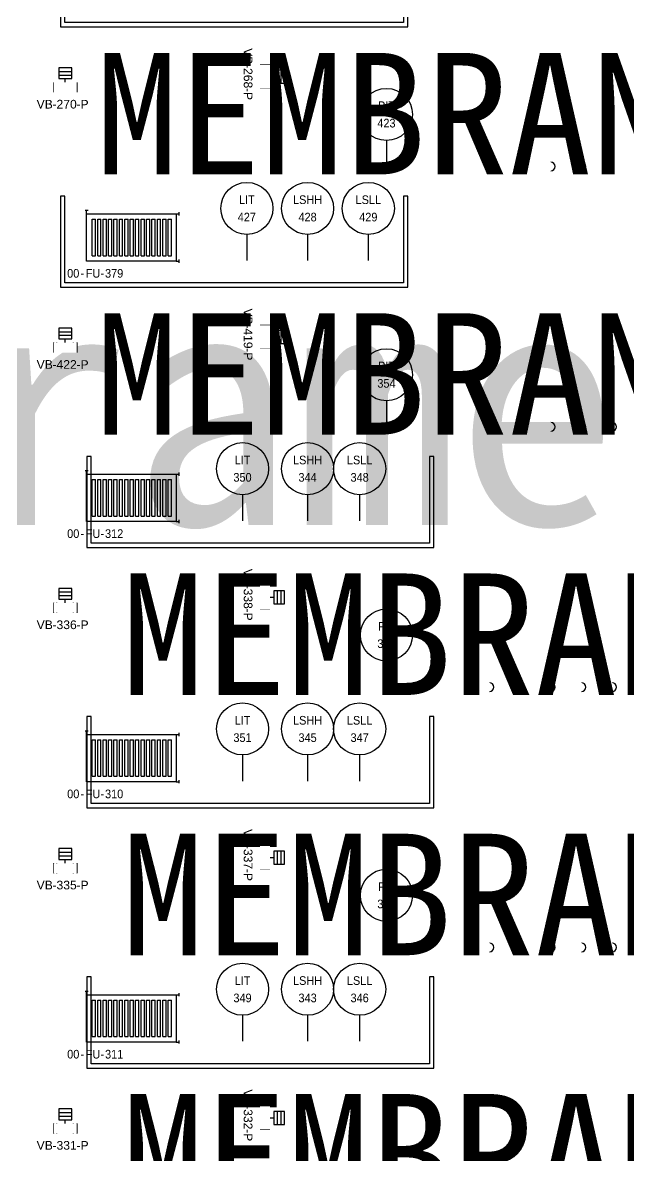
# Model space of a CAD drawing. Header units: millimetres. Extents: x 0 to 12089, y -479 to 374.
# Drawn here: x 2931.6 to 3071.3, y -276.1 to -15 of the extents above; entities that cross this region are included whole.
import ezdxf
from ezdxf.enums import TextEntityAlignment as Align

# ---------------------------------------------------------------- set-up
doc = ezdxf.new("R2018")
doc.units = ezdxf.units.MM
doc.header["$LTSCALE"] = 0.25
doc.set_wipeout_variables(frame=1)
doc.layers.add('effluent', color=5, linetype='Continuous', lineweight=25)
for name, color, linetype, lineweight, true_color in [('equipment', 5, 'Continuous', 25, 0x0000ff), ('instrumentation', 7, 'Continuous', 25, 0xffffff), ('Text', 7, 'Continuous', 25, 0xffffff), ('unit', 1, 'Continuous', 25, 0xff0000), ('valve', 7, 'Continuous', 25, 0xffffff)]:
    doc.layers.add(name, color=color, linetype=linetype, lineweight=lineweight, true_color=true_color)
doc.styles.add('Organica', font='arial.ttf')
doc.styles.add('RefPIDDistChamber$0$Organica', font='arial.ttf')
doc.styles.add('RefPIDDistChamber$0$Standard', font='arial.ttf')
doc.styles.get("Standard").update_dxf_attribs({"font": 'arial.ttf'})

# ---------------------------------------------------------------- blocks, each defined once
blk = doc.blocks.new('break')
blk.add_arc((0, 0), 1, 270, 90)
blk.add_wipeout([(-0.12, -0.11), (-0.12, -0.89), (0, -1), (0.12, -0.89), (0.12, -0.11), (0, 0)])
blk.add_wipeout([(-0.12, 0.11), (-0.12, 0.89), (0, 1), (0.12, 0.89), (0.12, 0.11), (0, 0)])
blk = doc.blocks.new('*U123')
at = {"lineweight": 25, "ltscale": 0.25, "flags": 128}
blk.add_lwpolyline([(0, 21), (0, 0), (80, 0), (80, 21), (79, 21), (79, 1), (1, 1), (1, 21)], close=True, dxfattribs=at)
at = {"style": 'RefPIDDistChamber$0$Organica', "flags": 1}
for tag, p in [('WIDTH', (-11.4, 38.99)), ('HEIGHT', (-11.4, 36.04)), ('LENGTH', (-11.4, 33.02)), ('LIQUIDLEVEL', (-11.4, 29.93)), ('VOLUME', (-11.4, 26.97))]:
    blk.add_attdef(tag, text='', height=2, dxfattribs=at).set_placement(p, align=Align.MIDDLE_CENTER)
at = {"style": 'RefPIDDistChamber$0$Standard', "flags": 1}
blk.add_attdef('TR_NAME1', (44.32, 30.62), '', height=2.5, dxfattribs=at)
at = {"layer": 'Text', "lineweight": 30, "flags": 104}
blk.add_attdef('NAME1', text='', height=2.5, dxfattribs=at).set_placement((8.07, -6), align=Align.MIDDLE_CENTER)
blk = doc.blocks.new('*U176')
at = {"lineweight": 25, "ltscale": 0.25}
for p, q in [((-3.59, 11.9), (-4.34, 11.9)), ((-3.97, 11.15), (-3.97, 11.9)), ((16.64, 11.15), (17.39, 11.15)), ((17.39, 10.77), (17.39, 11.52)), ((-2.67, 1.49), (-2.67, 9.9)), ((-2.67, 9.9), (-1.92, 9.9)), ((-1.92, 1.49), (-1.92, 9.9)), ((-1.42, 1.49), (-1.42, 9.9)), ((-1.42, 9.9), (-0.67, 9.9)), ((-0.67, 1.49), (-0.67, 9.9)), ((-0.17, 1.49), (-0.17, 9.9)), ((-0.17, 9.9), (0.58, 9.9)), ((0.58, 1.49), (0.58, 9.9)), ((1.08, 1.49), (1.08, 9.9)), ((1.08, 9.9), (1.83, 9.9)), ((1.83, 1.49), (1.83, 9.9)), ((2.33, 1.49), (2.33, 9.9)), ((2.33, 9.9), (3.08, 9.9)), ((3.08, 1.49), (3.08, 9.9)), ((3.58, 1.49), (3.58, 9.9)), ((3.58, 9.9), (4.33, 9.9)), ((4.33, 1.49), (4.33, 9.9)), ((4.83, 1.49), (4.83, 9.9)), ((4.83, 9.9), (5.58, 9.9)), ((5.58, 1.49), (5.58, 9.9)), ((6.08, 1.49), (6.08, 9.9)), ((6.08, 9.9), (6.83, 9.9)), ((6.83, 1.49), (6.83, 9.9)), ((7.33, 1.49), (7.33, 9.9)), ((7.33, 9.9), (8.08, 9.9)), ((8.08, 1.49), (8.08, 9.9)), ((8.58, 1.49), (8.58, 9.9)), ((8.58, 9.9), (9.33, 9.9)), ((9.33, 1.49), (9.33, 9.9)), ((9.83, 1.49), (9.83, 9.9)), ((9.83, 9.9), (10.58, 9.9)), ((10.58, 1.49), (10.58, 9.9)), ((11.08, 1.49), (11.08, 9.9)), ((11.08, 9.9), (11.83, 9.9)), ((11.83, 1.49), (11.83, 9.9)), ((12.33, 1.49), (12.33, 9.9)), ((12.33, 9.9), (13.08, 9.9)), ((13.08, 1.49), (13.08, 9.9)), ((13.58, 1.49), (13.58, 9.9)), ((13.58, 9.9), (14.33, 9.9)), ((14.33, 1.49), (14.33, 9.9)), ((14.83, 1.49), (14.83, 9.9)), ((14.83, 9.9), (15.58, 9.9)), ((15.58, 1.49), (15.58, 9.9)), ((-2.67, 1.49), (-1.92, 1.49)), ((-1.42, 1.49), (-0.67, 1.49)), ((-0.17, 1.49), (0.58, 1.49)), ((1.08, 1.49), (1.83, 1.49)), ((2.33, 1.49), (3.08, 1.49)), ((3.58, 1.49), (4.33, 1.49)), ((4.83, 1.49), (5.58, 1.49)), ((6.08, 1.49), (6.83, 1.49)), ((7.33, 1.49), (8.08, 1.49)), ((8.58, 1.49), (9.33, 1.49)), ((9.83, 1.49), (10.58, 1.49)), ((11.08, 1.49), (11.83, 1.49)), ((12.33, 1.49), (13.08, 1.49)), ((13.58, 1.49), (14.33, 1.49)), ((14.83, 1.49), (15.58, 1.49)), ((16.64, 0.24), (17.39, 0.24)), ((17.39, -0.13), (17.39, 0.62))]:
    blk.add_line(p, q, dxfattribs=at)
blk.add_lwpolyline([(-3.97, 11.15), (16.64, 11.15), (16.64, 0.24), (-3.97, 0.24)], close=True, dxfattribs=at)
at = {"char_height": 2, "width": 5.3402, "attachment_point": 6, "line_spacing_factor": 0.9, "style": 'Organica'}
for insert in [(-4.54, -2.57), (0.06, -2.57)]:
    blk.add_mtext('{\\W0.9;-}', dxfattribs=dict(at, insert=insert))
at = {"style": 'Organica', "flags": 1}
for tag, p in [('EQIP_TYPE', (28.98, 85.99)), ('NOTE', (28.98, 79.99)), ('NOTE_CHINESE', (28.98, 76.99)), ('STB_DTY', (28.98, 73.89)), ('MATERIAL', (28.98, 70.89)), ('MODEL', (28.98, 64.57)), ('MANUFACTURE', (28.98, 61.47)), ('UNIT_VOLUME', (29.06, 58.17)), ('SP_VOLUME', (29.06, 55.17)), ('UNIT_FLOW', (28.82, 51.87)), ('SP_FLOW', (28.82, 48.87)), ('DI', (28.82, 45.87)), ('DO', (28.82, 42.87)), ('PB', (28.82, 39.87)), ('PO', (28.82, 36.87)), ('PROCESSUNITAREA', (28.82, 33.87))]:
    blk.add_attdef(tag, text='', height=2, dxfattribs=at).set_placement(p, align=Align.MIDDLE_CENTER)
at = {"style": 'Organica', "width": 0.9}
for tag, p in [('AREA_CODE', (-5.67, -2.57)), ('TAG_ID', (-0.82, -2.57))]:
    blk.add_attdef(tag, text='', height=2, dxfattribs=at).set_placement(p, align=Align.MIDDLE_RIGHT)
at = {"style": 'Organica', "width": 0.9, "flags": 8}
blk.add_attdef('TAG', text='', height=2, dxfattribs=at).set_placement((2.37, -2.57), align=Align.MIDDLE_CENTER)
blk = doc.blocks.new('*U243')
at = {"color": 4, "lineweight": 25, "ltscale": 0.25}
blk.add_line((0, 11), (0, 5), dxfattribs=at)
at = {"color": 4}
blk.add_circle((0, 17), 6, dxfattribs=at)
at = {"style": 'Organica', "width": 0.9}
for tag, flags, p in [('EQUIP_TYPE', 9, (31.18, 65.35)), ('AREA_CODE', 9, (31.18, 62.35)), ('NOTE', 9, (31.18, 59.35)), ('NOTE_CHINESE', 9, (31.18, 56.35)), ('MODEL', 9, (31.18, 53.35)), ('MANUFACTURE', 9, (31.18, 50.35)), ('SPECIFICATION', 9, (31.18, 47.35)), ('DI', 9, (31.18, 44.35)), ('DO', 9, (31.18, 41.35)), ('AI', 9, (31.18, 38.35)), ('AO', 9, (31.18, 35.35)), ('PB', 9, (31.18, 32.35)), ('PO', 9, (31.18, 29.35)), ('PROCESSUNITAREA', 9, (31.18, 26.35)), ('TAG_ID', 8, (0, 19)), ('TAG', 8, (0, 15))]:
    blk.add_attdef(tag, text='', height=2, dxfattribs=dict(at, flags=flags)).set_placement(p, align=Align.MIDDLE_CENTER)
blk = doc.blocks.new('*U244')
at = {"color": 4, "lineweight": 25, "ltscale": 0.25}
blk.add_line((0, 11), (0, 5), dxfattribs=at)
at = {"color": 4}
blk.add_circle((0, 17), 6, dxfattribs=at)
at = {"style": 'Organica', "width": 0.9}
for tag, flags, p in [('EQUIP_TYPE', 9, (31.18, 65.35)), ('AREA_CODE', 9, (31.18, 62.35)), ('NOTE', 9, (31.18, 59.35)), ('NOTE_CHINESE', 9, (31.18, 56.35)), ('MODEL', 9, (31.18, 53.35)), ('MANUFACTURE', 9, (31.18, 50.35)), ('SPECIFICATION', 9, (31.18, 47.35)), ('DI', 9, (31.18, 44.35)), ('DO', 9, (31.18, 41.35)), ('AI', 9, (31.18, 38.35)), ('AO', 9, (31.18, 35.35)), ('PB', 9, (31.18, 32.35)), ('PO', 9, (31.18, 29.35)), ('PROCESSUNITAREA', 9, (31.18, 26.35)), ('TAG_ID', 8, (0, 19)), ('TAG', 8, (0, 15))]:
    blk.add_attdef(tag, text='', height=2, dxfattribs=dict(at, flags=flags)).set_placement(p, align=Align.MIDDLE_CENTER)
blk = doc.blocks.new('*U245')
at = {"color": 4, "lineweight": 25, "ltscale": 0.25}
blk.add_line((0, 11), (0, 5), dxfattribs=at)
at = {"color": 4}
blk.add_circle((0, 17), 6, dxfattribs=at)
at = {"style": 'Organica', "width": 0.9}
for tag, flags, p in [('EQUIP_TYPE', 9, (31.18, 65.35)), ('AREA_CODE', 9, (31.18, 62.35)), ('NOTE', 9, (31.18, 59.35)), ('NOTE_CHINESE', 9, (31.18, 56.35)), ('MODEL', 9, (31.18, 53.35)), ('MANUFACTURE', 9, (31.18, 50.35)), ('SPECIFICATION', 9, (31.18, 47.35)), ('DI', 9, (31.18, 44.35)), ('DO', 9, (31.18, 41.35)), ('AI', 9, (31.18, 38.35)), ('AO', 9, (31.18, 35.35)), ('PB', 9, (31.18, 32.35)), ('PO', 9, (31.18, 29.35)), ('PROCESSUNITAREA', 9, (31.18, 26.35)), ('TAG_ID', 8, (0, 19)), ('TAG', 8, (0, 15))]:
    blk.add_attdef(tag, text='', height=2, dxfattribs=dict(at, flags=flags)).set_placement(p, align=Align.MIDDLE_CENTER)
blk = doc.blocks.new('*U246')
at = {"color": 4, "lineweight": 25, "ltscale": 0.25}
blk.add_line((0, 11), (0, 5), dxfattribs=at)
at = {"color": 4}
blk.add_circle((0, 17), 6, dxfattribs=at)
at = {"style": 'Organica', "width": 0.9}
for tag, flags, p in [('EQUIP_TYPE', 9, (31.18, 65.35)), ('AREA_CODE', 9, (31.18, 62.35)), ('NOTE', 9, (31.18, 59.35)), ('NOTE_CHINESE', 9, (31.18, 56.35)), ('MODEL', 9, (31.18, 53.35)), ('MANUFACTURE', 9, (31.18, 50.35)), ('SPECIFICATION', 9, (31.18, 47.35)), ('DI', 9, (31.18, 44.35)), ('DO', 9, (31.18, 41.35)), ('AI', 9, (31.18, 38.35)), ('AO', 9, (31.18, 35.35)), ('PB', 9, (31.18, 32.35)), ('PO', 9, (31.18, 29.35)), ('PROCESSUNITAREA', 9, (31.18, 26.35)), ('TAG_ID', 8, (0, 19)), ('TAG', 8, (0, 15))]:
    blk.add_attdef(tag, text='', height=2, dxfattribs=dict(at, flags=flags)).set_placement(p, align=Align.MIDDLE_CENTER)
blk = doc.blocks.new('RefPIDInfluent')
at = {"lineweight": 30, "flags": 104}
for tag, height, p in [('NAME1', 2.5, (-37.9, 61.25)), ('PARAM', 2.5, (-61.14, 53.29)), ('VALUE', 2.5, (-31.63, 53.2)), ('UNIT', 2.5, (-10.04, 53.16)), ('COD', 2, (-31.5, 45.02)), ('BOD5', 2, (-31.5, 36.81)), ('TSS', 2, (-31.5, 28.72)), ('TN', 2, (-31.5, 20.47)), ('NH4N', 2, (-31.5, 12.29)), ('TP', 2, (-31.5, 4.12)), ('PO4_3_P', 2, (-31.5, -4.08)), ('NAME3', 2.5, (-37.9, -12.35)), ('TMIN', 2, (-31.5, -20.49)), ('TMAX', 2, (-31.5, -28.72)), ('NAME2', 2.5, (-37.71, -36.75)), ('QAVG', 2, (-31.5, -45.27)), ('QPEAKDH', 2, (-31.5, -53.27)), ('QPEAKD', 2, (-31.5, -61.47)), ('QPEAK', 2, (-31.5, -69.71))]:
    blk.add_attdef(tag, text='', height=height, dxfattribs=at).set_placement(p, align=Align.MIDDLE_CENTER)
blk.add_attdef('i18N-PID-0003', text='', height=2.5, dxfattribs=at).set_placement((-77, -75.8), align=Align.TOP_LEFT)
blk = doc.blocks.new('*U602')
at = {"lineweight": 25, "ltscale": 0.25}
for p, q in [((1.5, 4.5), (-1.5, 4.5)), ((-1.5, 4.5), (-1.5, 2)), ((-1.5, 3.67), (1.5, 3.67)), ((-1.5, 2.83), (1.5, 2.83)), ((1.5, 2), (1.5, 4.5)), ((-2.67, 1.14), (-2.67, -1.14)), ((-1.9, -1.14), (-1.9, 1.14)), ((1.9, -0.76), (-1.9, 0.76)), ((-1.5, 2), (0, 2)), ((0, 0.5), (0, 2)), ((0, 2), (1.5, 2)), ((1.9, -1.14), (1.9, 1.14)), ((2.67, 1.14), (2.67, -1.14))]:
    blk.add_line(p, q, dxfattribs=at)
blk.add_circle((0, 0), 0.5)
at = {"char_height": 2, "width": 5.3402, "style": 'Organica'}
for s, insert, attachment_point in [('-', (-1.98, -3.9), 6), ('-P', (2.6, -3.9), 4)]:
    blk.add_mtext(s, dxfattribs=dict(at, insert=insert, attachment_point=attachment_point))
at = {"style": 'Organica'}
for tag, flags, p in [('EQUIP_TYPE', 1, (-8.63, 62.54)), ('NOTE', 1, (-8.63, 59.54)), ('NOTE_CHINESE', 1, (-8.63, 56.54)), ('AREA_CODE', 1, (-8.63, 53.54)), ('DI', 1, (-8.63, 50.54)), ('DO', 1, (-8.63, 47.54)), ('AI', 1, (-8.63, 44.54)), ('AO', 1, (-8.63, 41.54)), ('PB', 1, (-8.63, 38.54)), ('PO', 1, (-8.63, 35.54)), ('SP_ACTUATED', 1, (-8.63, 32.54)), ('SIZE', 1, (-8.63, 23.54)), ('MATERIAL', 1, (-8.63, 19.54)), ('PRESSURE', 1, (-8.63, 15.54)), ('PROCESSUNITAREA', 1, (-8.63, 11.72)), ('TAG', 8, (0.33, -3.9))]:
    blk.add_attdef(tag, text='', height=2, dxfattribs=dict(at, flags=flags)).set_placement(p, align=Align.MIDDLE_CENTER)
blk.add_attdef('TAG_ID', text='', height=2, dxfattribs=at).set_placement((-2.86, -3.9), align=Align.MIDDLE_RIGHT)
blk.add_wipeout([(-2.67, 1.14), (2.67, 1.14), (2.67, -1.14), (-2.67, -1.14)])

msp = doc.modelspace()

# ---------------------------------------------------------------- block references
at = {"layer": 'effluent'}
for p in [(3039.24, -48.18), (3046.32, -48.18), (3053.39, -48.18), (3060.46, -48.18), (3039.24, -108.18), (3046.32, -108.18), (3053.39, -108.18), (3060.46, -108.18), (3067.54, -108.18), (3039.24, -168.18), (3046.32, -168.18), (3053.39, -168.18), (3060.46, -168.18), (3067.54, -168.18), (3039.24, -228.18), (3046.32, -228.18), (3053.39, -228.18), (3060.46, -228.18), (3067.54, -228.18)]:
    msp.add_blockref('break', p, dxfattribs=at)
at = {"layer": 'equipment'}
ref = msp.add_blockref('*U176', (2950.37, -70.24), dxfattribs=at)
ref.add_attrib('TAG', '379', dxfattribs={"layer": '0', "height": 2, "style": 'Organica', "width": 0.9}).set_placement((2952.74, -72.81), align=Align.MIDDLE_CENTER)
ref.add_attrib('AREA_CODE', '00', dxfattribs={"layer": '0', "height": 2, "style": 'Organica', "width": 0.9}).set_placement((2944.71, -72.81), align=Align.MIDDLE_RIGHT)
ref.add_attrib('TAG_ID', 'FU', dxfattribs={"layer": '0', "height": 2, "style": 'Organica', "width": 0.9}).set_placement((2949.55, -72.81), align=Align.MIDDLE_RIGHT)
ref = msp.add_blockref('*U176', (2950.37, -130.24), dxfattribs=at)
ref.add_attrib('TAG', '312', dxfattribs={"layer": '0', "height": 2, "style": 'Organica', "width": 0.9}).set_placement((2952.74, -132.81), align=Align.MIDDLE_CENTER)
ref.add_attrib('AREA_CODE', '00', dxfattribs={"layer": '0', "height": 2, "style": 'Organica', "width": 0.9}).set_placement((2944.71, -132.81), align=Align.MIDDLE_RIGHT)
ref.add_attrib('TAG_ID', 'FU', dxfattribs={"layer": '0', "height": 2, "style": 'Organica', "width": 0.9}).set_placement((2949.55, -132.81), align=Align.MIDDLE_RIGHT)
ref = msp.add_blockref('*U176', (2950.37, -190.24), dxfattribs=at)
ref.add_attrib('TAG', '310', dxfattribs={"layer": '0', "height": 2, "style": 'Organica', "width": 0.9}).set_placement((2952.74, -192.81), align=Align.MIDDLE_CENTER)
ref.add_attrib('AREA_CODE', '00', dxfattribs={"layer": '0', "height": 2, "style": 'Organica', "width": 0.9}).set_placement((2944.71, -192.81), align=Align.MIDDLE_RIGHT)
ref.add_attrib('TAG_ID', 'FU', dxfattribs={"layer": '0', "height": 2, "style": 'Organica', "width": 0.9}).set_placement((2949.55, -192.81), align=Align.MIDDLE_RIGHT)
ref = msp.add_blockref('*U176', (2950.37, -250.24), dxfattribs=at)
ref.add_attrib('TAG', '311', dxfattribs={"layer": '0', "height": 2, "style": 'Organica', "width": 0.9}).set_placement((2952.74, -252.81), align=Align.MIDDLE_CENTER)
ref.add_attrib('AREA_CODE', '00', dxfattribs={"layer": '0', "height": 2, "style": 'Organica', "width": 0.9}).set_placement((2944.71, -252.81), align=Align.MIDDLE_RIGHT)
ref.add_attrib('TAG_ID', 'FU', dxfattribs={"layer": '0', "height": 2, "style": 'Organica', "width": 0.9}).set_placement((2949.55, -252.81), align=Align.MIDDLE_RIGHT)
at = {"layer": 'instrumentation'}
ref = msp.add_blockref('*U246', (3015.51, -53.18), dxfattribs=at)
ref.add_attrib('TAG', '423', dxfattribs={"layer": '0', "height": 2, "style": 'Organica', "width": 0.9}).set_placement((3015.51, -38.18), align=Align.MIDDLE_CENTER)
ref.add_attrib('TAG_ID', 'PIT', dxfattribs={"layer": '0', "height": 2, "style": 'Organica', "width": 0.9}).set_placement((3015.51, -34.18), align=Align.MIDDLE_CENTER)
ref = msp.add_blockref('*U243', (2983.33, -74.84), dxfattribs=at)
ref.add_attrib('TAG', '427', dxfattribs={"layer": '0', "height": 2, "style": 'Organica', "width": 0.9}).set_placement((2983.33, -59.84), align=Align.MIDDLE_CENTER)
ref.add_attrib('TAG_ID', 'LIT', dxfattribs={"layer": '0', "height": 2, "style": 'Organica', "width": 0.9}).set_placement((2983.33, -55.84), align=Align.MIDDLE_CENTER)
ref = msp.add_blockref('*U244', (2997.33, -74.84), dxfattribs=at)
ref.add_attrib('TAG', '428', dxfattribs={"layer": '0', "height": 2, "style": 'Organica', "width": 0.9}).set_placement((2997.33, -59.84), align=Align.MIDDLE_CENTER)
ref.add_attrib('TAG_ID', 'LSHH', dxfattribs={"layer": '0', "height": 2, "style": 'Organica', "width": 0.9}).set_placement((2997.33, -55.84), align=Align.MIDDLE_CENTER)
ref = msp.add_blockref('*U245', (3011.33, -74.84), dxfattribs=at)
ref.add_attrib('TAG', '429', dxfattribs={"layer": '0', "height": 2, "style": 'Organica', "width": 0.9}).set_placement((3011.33, -59.84), align=Align.MIDDLE_CENTER)
ref.add_attrib('TAG_ID', 'LSLL', dxfattribs={"layer": '0', "height": 2, "style": 'Organica', "width": 0.9}).set_placement((3011.33, -55.84), align=Align.MIDDLE_CENTER)
ref = msp.add_blockref('*U246', (3015.51, -113.18), dxfattribs=at)
ref.add_attrib('TAG', '354', dxfattribs={"layer": '0', "height": 2, "style": 'Organica', "width": 0.9}).set_placement((3015.51, -98.18), align=Align.MIDDLE_CENTER)
ref.add_attrib('TAG_ID', 'PIT', dxfattribs={"layer": '0', "height": 2, "style": 'Organica', "width": 0.9}).set_placement((3015.51, -94.18), align=Align.MIDDLE_CENTER)
ref = msp.add_blockref('*U243', (2982.33, -134.84), dxfattribs=at)
ref.add_attrib('TAG', '350', dxfattribs={"layer": '0', "height": 2, "style": 'Organica', "width": 0.9}).set_placement((2982.33, -119.84), align=Align.MIDDLE_CENTER)
ref.add_attrib('TAG_ID', 'LIT', dxfattribs={"layer": '0', "height": 2, "style": 'Organica', "width": 0.9}).set_placement((2982.33, -115.84), align=Align.MIDDLE_CENTER)
ref = msp.add_blockref('*U244', (2997.33, -134.84), dxfattribs=at)
ref.add_attrib('TAG', '344', dxfattribs={"layer": '0', "height": 2, "style": 'Organica', "width": 0.9}).set_placement((2997.33, -119.84), align=Align.MIDDLE_CENTER)
ref.add_attrib('TAG_ID', 'LSHH', dxfattribs={"layer": '0', "height": 2, "style": 'Organica', "width": 0.9}).set_placement((2997.33, -115.84), align=Align.MIDDLE_CENTER)
ref = msp.add_blockref('*U245', (3009.33, -134.84), dxfattribs=at)
ref.add_attrib('TAG', '348', dxfattribs={"layer": '0', "height": 2, "style": 'Organica', "width": 0.9}).set_placement((3009.33, -119.84), align=Align.MIDDLE_CENTER)
ref.add_attrib('TAG_ID', 'LSLL', dxfattribs={"layer": '0', "height": 2, "style": 'Organica', "width": 0.9}).set_placement((3009.33, -115.84), align=Align.MIDDLE_CENTER)
ref = msp.add_blockref('*U246', (3015.51, -173.18), dxfattribs=at)
ref.add_attrib('TAG', '353', dxfattribs={"layer": '0', "height": 2, "style": 'Organica', "width": 0.9}).set_placement((3015.51, -158.18), align=Align.MIDDLE_CENTER)
ref.add_attrib('TAG_ID', 'PIT', dxfattribs={"layer": '0', "height": 2, "style": 'Organica', "width": 0.9}).set_placement((3015.51, -154.18), align=Align.MIDDLE_CENTER)
ref = msp.add_blockref('*U243', (2982.33, -194.84), dxfattribs=at)
ref.add_attrib('TAG', '351', dxfattribs={"layer": '0', "height": 2, "style": 'Organica', "width": 0.9}).set_placement((2982.33, -179.84), align=Align.MIDDLE_CENTER)
ref.add_attrib('TAG_ID', 'LIT', dxfattribs={"layer": '0', "height": 2, "style": 'Organica', "width": 0.9}).set_placement((2982.33, -175.84), align=Align.MIDDLE_CENTER)
ref = msp.add_blockref('*U244', (2997.33, -194.84), dxfattribs=at)
ref.add_attrib('TAG', '345', dxfattribs={"layer": '0', "height": 2, "style": 'Organica', "width": 0.9}).set_placement((2997.33, -179.84), align=Align.MIDDLE_CENTER)
ref.add_attrib('TAG_ID', 'LSHH', dxfattribs={"layer": '0', "height": 2, "style": 'Organica', "width": 0.9}).set_placement((2997.33, -175.84), align=Align.MIDDLE_CENTER)
ref = msp.add_blockref('*U245', (3009.33, -194.84), dxfattribs=at)
ref.add_attrib('TAG', '347', dxfattribs={"layer": '0', "height": 2, "style": 'Organica', "width": 0.9}).set_placement((3009.33, -179.84), align=Align.MIDDLE_CENTER)
ref.add_attrib('TAG_ID', 'LSLL', dxfattribs={"layer": '0', "height": 2, "style": 'Organica', "width": 0.9}).set_placement((3009.33, -175.84), align=Align.MIDDLE_CENTER)
ref = msp.add_blockref('*U246', (3015.51, -233.18), dxfattribs=at)
ref.add_attrib('TAG', '352', dxfattribs={"layer": '0', "height": 2, "style": 'Organica', "width": 0.9}).set_placement((3015.51, -218.18), align=Align.MIDDLE_CENTER)
ref.add_attrib('TAG_ID', 'PIT', dxfattribs={"layer": '0', "height": 2, "style": 'Organica', "width": 0.9}).set_placement((3015.51, -214.18), align=Align.MIDDLE_CENTER)
ref = msp.add_blockref('*U243', (2982.33, -254.84), dxfattribs=at)
ref.add_attrib('TAG', '349', dxfattribs={"layer": '0', "height": 2, "style": 'Organica', "width": 0.9}).set_placement((2982.33, -239.84), align=Align.MIDDLE_CENTER)
ref.add_attrib('TAG_ID', 'LIT', dxfattribs={"layer": '0', "height": 2, "style": 'Organica', "width": 0.9}).set_placement((2982.33, -235.84), align=Align.MIDDLE_CENTER)
ref = msp.add_blockref('*U244', (2997.33, -254.84), dxfattribs=at)
ref.add_attrib('TAG', '343', dxfattribs={"layer": '0', "height": 2, "style": 'Organica', "width": 0.9}).set_placement((2997.33, -239.84), align=Align.MIDDLE_CENTER)
ref.add_attrib('TAG_ID', 'LSHH', dxfattribs={"layer": '0', "height": 2, "style": 'Organica', "width": 0.9}).set_placement((2997.33, -235.84), align=Align.MIDDLE_CENTER)
ref = msp.add_blockref('*U245', (3009.33, -254.84), dxfattribs=at)
ref.add_attrib('TAG', '346', dxfattribs={"layer": '0', "height": 2, "style": 'Organica', "width": 0.9}).set_placement((3009.33, -239.84), align=Align.MIDDLE_CENTER)
ref.add_attrib('TAG_ID', 'LSLL', dxfattribs={"layer": '0', "height": 2, "style": 'Organica', "width": 0.9}).set_placement((3009.33, -235.84), align=Align.MIDDLE_CENTER)
at = {"layer": 'unit'}
ref = msp.add_blockref('*U123', (2946.41, -256), dxfattribs=at)
lines = msp.add_mtext('MEMBRANE TANK', dxfattribs={"layer": 'Text', "insert": (2954.48, -262), "char_height": 28, "attachment_point": 1})
ref.add_attrib('NAME1', '', (2954.48, -262), dxfattribs={"flags": 104}).embed_mtext(lines)

# ---------------------------------------------------------------- next in the draw order: block references
ref = msp.add_blockref('RefPIDInfluent', (78, 0))
lines = msp.add_mtext('* Parameters above have been provided by the Client, for additional assumed parameters please refer to the Design Basis Document', dxfattribs={"insert": (1, -75.8), "char_height": 55, "attachment_point": 1})
ref.add_attrib('i18N-PID-0003', '', (1, -75.8), dxfattribs={"flags": 104}).embed_mtext(lines)
ref = msp.add_blockref('*U123', (2940.41, -16), dxfattribs=at)
lines = msp.add_mtext('MEMBRANE TANK', dxfattribs={"layer": 'Text', "insert": (2948.48, -22), "char_height": 28, "attachment_point": 1})
ref.add_attrib('NAME1', '', (2948.48, -22), dxfattribs={"flags": 104}).embed_mtext(lines)
ref = msp.add_blockref('*U123', (2940.41, -76), dxfattribs=at)
lines = msp.add_mtext('MEMBRANE TANK', dxfattribs={"layer": 'Text', "insert": (2948.48, -82), "char_height": 28, "attachment_point": 1})
ref.add_attrib('NAME1', '', (2948.48, -82), dxfattribs={"flags": 104}).embed_mtext(lines)
ref = msp.add_blockref('*U123', (2946.41, -136), dxfattribs=at)
lines = msp.add_mtext('MEMBRANE TANK', dxfattribs={"layer": 'Text', "insert": (2954.48, -142), "char_height": 28, "attachment_point": 1})
ref.add_attrib('NAME1', '', (2954.48, -142), dxfattribs={"flags": 104}).embed_mtext(lines)
ref = msp.add_blockref('*U123', (2946.41, -196), dxfattribs=at)
lines = msp.add_mtext('MEMBRANE TANK', dxfattribs={"layer": 'Text', "insert": (2954.48, -202), "char_height": 28, "attachment_point": 1})
ref.add_attrib('NAME1', '', (2954.48, -202), dxfattribs={"flags": 104}).embed_mtext(lines)
at = {"layer": 'valve'}
ref = msp.add_blockref('*U602', (2987.52, -267.49), dxfattribs=dict(at, rotation=270))
ref.add_attrib('TAG', '332', dxfattribs={"layer": '0', "height": 2, "rotation": 270, "style": 'Organica'}).set_placement((2983.62, -267.82), align=Align.MIDDLE_CENTER)
ref.add_attrib('TAG_ID', 'VB', dxfattribs={"layer": '0', "height": 2, "rotation": 270, "style": 'Organica'}).set_placement((2983.62, -264.63), align=Align.MIDDLE_RIGHT)
ref = msp.add_blockref('*U602', (2941.46, -269.93), dxfattribs=at)
ref.add_attrib('TAG', '331', dxfattribs={"layer": '0', "height": 2, "style": 'Organica'}).set_placement((2941.79, -273.82), align=Align.MIDDLE_CENTER)
ref.add_attrib('TAG_ID', 'VB', dxfattribs={"layer": '0', "height": 2, "style": 'Organica'}).set_placement((2938.6, -273.82), align=Align.MIDDLE_RIGHT)

# ---------------------------------------------------------------- next in the draw order: block references
ref = msp.add_blockref('*U602', (2987.52, -27.49), dxfattribs=dict(at, rotation=270))
ref.add_attrib('TAG', '268', dxfattribs={"layer": '0', "height": 2, "rotation": 270, "style": 'Organica'}).set_placement((2983.62, -27.82), align=Align.MIDDLE_CENTER)
ref.add_attrib('TAG_ID', 'VB', dxfattribs={"layer": '0', "height": 2, "rotation": 270, "style": 'Organica'}).set_placement((2983.62, -24.63), align=Align.MIDDLE_RIGHT)
ref = msp.add_blockref('*U602', (2941.46, -29.93), dxfattribs=at)
ref.add_attrib('TAG', '270', dxfattribs={"layer": '0', "height": 2, "style": 'Organica'}).set_placement((2941.79, -33.82), align=Align.MIDDLE_CENTER)
ref.add_attrib('TAG_ID', 'VB', dxfattribs={"layer": '0', "height": 2, "style": 'Organica'}).set_placement((2938.6, -33.82), align=Align.MIDDLE_RIGHT)
ref = msp.add_blockref('*U602', (2987.52, -87.49), dxfattribs=dict(at, rotation=270))
ref.add_attrib('TAG', '419', dxfattribs={"layer": '0', "height": 2, "rotation": 270, "style": 'Organica'}).set_placement((2983.62, -87.82), align=Align.MIDDLE_CENTER)
ref.add_attrib('TAG_ID', 'VB', dxfattribs={"layer": '0', "height": 2, "rotation": 270, "style": 'Organica'}).set_placement((2983.62, -84.63), align=Align.MIDDLE_RIGHT)
ref = msp.add_blockref('*U602', (2941.46, -89.93), dxfattribs=at)
ref.add_attrib('TAG', '422', dxfattribs={"layer": '0', "height": 2, "style": 'Organica'}).set_placement((2941.79, -93.82), align=Align.MIDDLE_CENTER)
ref.add_attrib('TAG_ID', 'VB', dxfattribs={"layer": '0', "height": 2, "style": 'Organica'}).set_placement((2938.6, -93.82), align=Align.MIDDLE_RIGHT)
ref = msp.add_blockref('*U602', (2987.52, -147.49), dxfattribs=dict(at, rotation=270))
ref.add_attrib('TAG', '338', dxfattribs={"layer": '0', "height": 2, "rotation": 270, "style": 'Organica'}).set_placement((2983.62, -147.82), align=Align.MIDDLE_CENTER)
ref.add_attrib('TAG_ID', 'VB', dxfattribs={"layer": '0', "height": 2, "rotation": 270, "style": 'Organica'}).set_placement((2983.62, -144.63), align=Align.MIDDLE_RIGHT)
ref = msp.add_blockref('*U602', (2941.46, -149.93), dxfattribs=at)
ref.add_attrib('TAG', '336', dxfattribs={"layer": '0', "height": 2, "style": 'Organica'}).set_placement((2941.79, -153.82), align=Align.MIDDLE_CENTER)
ref.add_attrib('TAG_ID', 'VB', dxfattribs={"layer": '0', "height": 2, "style": 'Organica'}).set_placement((2938.6, -153.82), align=Align.MIDDLE_RIGHT)
ref = msp.add_blockref('*U602', (2987.52, -207.49), dxfattribs=dict(at, rotation=270))
ref.add_attrib('TAG', '337', dxfattribs={"layer": '0', "height": 2, "rotation": 270, "style": 'Organica'}).set_placement((2983.62, -207.82), align=Align.MIDDLE_CENTER)
ref.add_attrib('TAG_ID', 'VB', dxfattribs={"layer": '0', "height": 2, "rotation": 270, "style": 'Organica'}).set_placement((2983.62, -204.63), align=Align.MIDDLE_RIGHT)
ref = msp.add_blockref('*U602', (2941.46, -209.93), dxfattribs=at)
ref.add_attrib('TAG', '335', dxfattribs={"layer": '0', "height": 2, "style": 'Organica'}).set_placement((2941.79, -213.82), align=Align.MIDDLE_CENTER)
ref.add_attrib('TAG_ID', 'VB', dxfattribs={"layer": '0', "height": 2, "style": 'Organica'}).set_placement((2938.6, -213.82), align=Align.MIDDLE_RIGHT)

doc.saveas('drawing.dxf')
